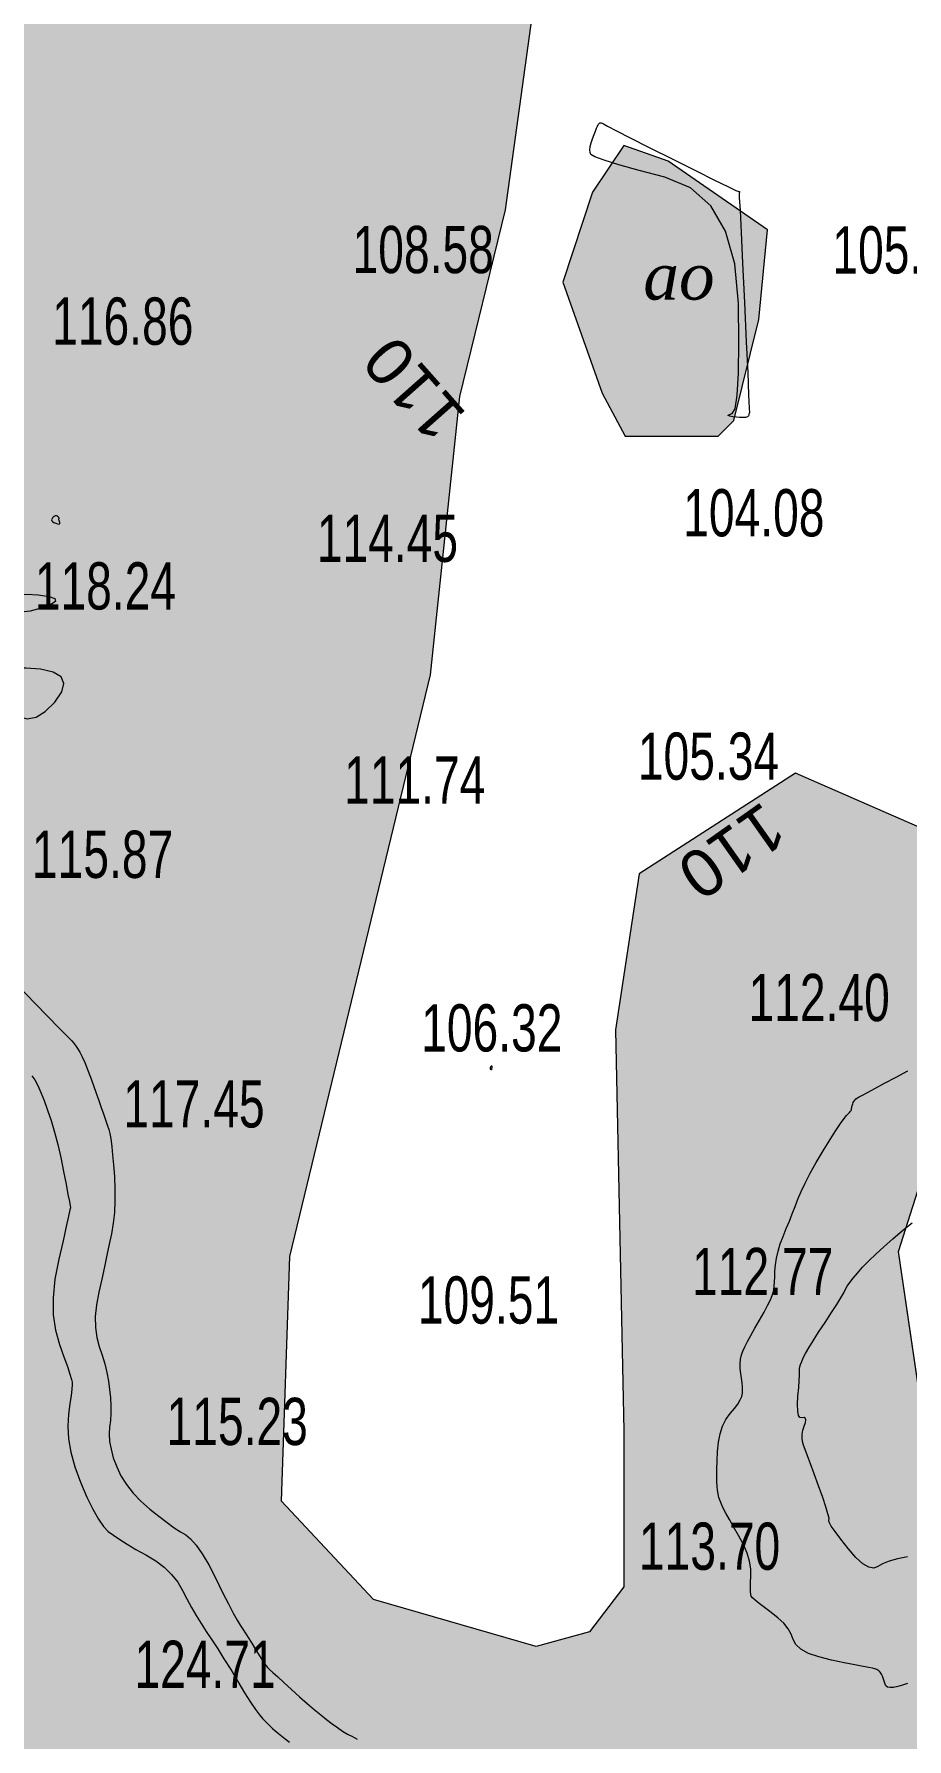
# Model space of a CAD drawing. Header units: metres. Extents: x 431006 to 434411, y 2469261 to 2473208.
# Drawn here: x 432841.1 to 432915, y 2470996.2 to 2471140.5 of the extents above; entities that cross this region are included whole.
import ezdxf
from ezdxf.enums import TextEntityAlignment as Align

# ---------------------------------------------------------------- set-up
doc = ezdxf.new("R2010")
doc.units = ezdxf.units.M
doc.header["$MEASUREMENT"] = 0
doc.linetypes.add('ACAD_ISO02W100', pattern=[15, 12, -3])
for name, color, linetype, lineweight in [('CAO DO', 8, 'Continuous', 18), ('ghi chu-ks', 8, 'Continuous', 18), ('mat nuoc-ks', 8, 'DUONG_MEP_NUOC', 18), ('MH_DongMuc', 8, 'Continuous', 18), ('MH_DongMuc_Con', 8, 'Continuous', 18), ('ranh gioi thuc vat-ks', 8, 'RAO_T_VAT', 18), ('thuc vat-ks', 8, 'Continuous', 18)]:
    doc.layers.add(name, color=color, linetype=linetype, lineweight=lineweight)
doc.styles.add('AO', font='')
doc.styles.get("Standard").update_dxf_attribs({"font": 'arial.ttf'})
doc.styles.get('AO').set_extended_font_data('.VnTime', italic=True)
doc.linetypes.add('DUONG_MEP_NUOC', pattern='A,0.2,[130,ltypeshp.shx,S=0.15,R=0,X=0,Y=0.15],0.05,[130,ltypeshp.shx,S=0.15,R=0,X=0,Y=0.15],1', length=1.25)
doc.linetypes.add('RAO_T_VAT', pattern='A,0,[133,ltypeshp.shx,S=0.34,R=0,X=-0.17,Y=0],-2,[133,ltypeshp.shx,S=0.08,R=0,X=0,Y=0],-1.5,[133,ltypeshp.shx,S=0.08,R=0,X=0,Y=0],-1.5,[133,ltypeshp.shx,S=0.08,R=0,X=0,Y=0],-2', length=7)
pattern_1 = [(0, (14.8, 7.6), (0, 20), [0, -20]), (0, (14.76, 7.848), (0, 20), [0, -20]), (0, (14.648, 8.07), (0, 20), [0, -20]), (0, (14.47, 8.248), (0, 20), [0, -20]), (0, (14.248, 8.36), (0, 20), [0, -20]), (0, (14, 8.4), (0, 20), [0, -20]), (0, (13.752, 8.36), (0, 20), [0, -20]), (0, (13.53, 8.248), (0, 20), [0, -20]), (0, (13.352, 8.07), (0, 20), [0, -20]), (0, (13.24, 7.848), (0, 20), [0, -20]), (0, (13.2, 7.6), (0, 20), [0, -20]), (0, (13.24, 7.352), (0, 20), [0, -20]), (0, (13.352, 7.13), (0, 20), [0, -20]), (0, (13.53, 6.952), (0, 20), [0, -20]), (0, (13.752, 6.84), (0, 20), [0, -20]), (0, (14, 6.8), (0, 20), [0, -20]), (0, (14.248, 6.84), (0, 20), [0, -20]), (0, (14.47, 6.952), (0, 20), [0, -20]), (0, (14.648, 7.13), (0, 20), [0, -20]), (0, (14.76, 7.352), (0, 20), [0, -20]), (0, (6.76, 15.352), (0, 20), [0, -20]), (0, (6.648, 15.13), (0, 20), [0, -20]), (0, (6.47, 14.952), (0, 20), [0, -20]), (0, (6.248, 14.84), (0, 20), [0, -20]), (0, (6, 14.8), (0, 20), [0, -20]), (0, (5.752, 14.84), (0, 20), [0, -20]), (0, (5.53, 14.952), (0, 20), [0, -20]), (0, (5.352, 15.13), (0, 20), [0, -20]), (0, (5.24, 15.352), (0, 20), [0, -20]), (0, (5.2, 15.6), (0, 20), [0, -20]), (0, (5.24, 15.848), (0, 20), [0, -20]), (0, (5.352, 16.07), (0, 20), [0, -20]), (0, (5.53, 16.248), (0, 20), [0, -20]), (0, (5.752, 16.36), (0, 20), [0, -20]), (0, (6, 16.4), (0, 20), [0, -20]), (0, (6.248, 16.36), (0, 20), [0, -20]), (0, (6.47, 16.248), (0, 20), [0, -20]), (0, (6.648, 16.07), (0, 20), [0, -20]), (0, (6.76, 15.848), (0, 20), [0, -20]), (0, (6.8, 15.6), (0, 20), [0, -20]), (0, (14, 4), (0, 20), [1.086, -18.914]), (0, (6, 12), (0, 20), [1.086, -18.914]), (90, (14, 4), (-20, 1e-15), [2.8, -17.2]), (90, (6, 12), (-20, 1e-15), [2.8, -17.2])]

msp = doc.modelspace()

# ---------------------------------------------------------------- hatches: boundary and pattern name
at = {"layer": 'mat nuoc-ks', "linetype": 'ACAD_ISO02W100'}
h = msp.add_hatch(dxfattribs=at)
h.set_pattern_fill('MUDST', color=9, scale=10, style=0)
h.paths.add_polyline_path([(432802.78, 2471268.08), (432783.07, 2471274.59), (432776.21, 2471260.79), (432777.78, 2471256.36), (432790.89, 2471250.63), (432798.44, 2471256.8)])
h.paths.add_polyline_path([(432946.64, 2471356.41), (432940.38, 2471363.87), (432935.67, 2471363.87), (432921.18, 2471353.67), (432902.31, 2471340.51), (432899.35, 2471335.36), (432899.35, 2471333.5), (432905.6, 2471333.5), (432918.88, 2471334.92), (432927.81, 2471338.21), (432931.94, 2471340.18), (432937.53, 2471347.33), (432944, 2471353.12)])
h.paths.add_polyline_path([(432956.11, 2471569.37), (432954.09, 2471581.13), (432954.09, 2471582.3), (432947.39, 2471582.3), (432936.94, 2471581.29), (432930.09, 2471580.43), (432928.61, 2471578.25), (432934.06, 2471568.67), (432942.01, 2471559.25), (432951.44, 2471565.4)])
h.paths.add_polyline_path([(432903.17, 2471123.9), (432894.76, 2471129.71), (432891.01, 2471131.03), (432888.36, 2471127.07), (432885.83, 2471119.46), (432889.16, 2471110.06), (432891.11, 2471106.41), (432898.99, 2471106.41), (432900.31, 2471107.74), (432902.43, 2471116.29)])
h.paths.add_polyline_path([(432675.42, 2471478.51), (432664.46, 2471491.77), (432651.76, 2471505.33), (432634.88, 2471514.12), (432623.34, 2471506.34), (432623.34, 2471502.44), (432632.86, 2471487.59), (432649.02, 2471474.62), (432658.25, 2471468.7), (432669.36, 2471468.7)])
h.paths.add_polyline_path([(432752.81, 2471431.1), (432752.81, 2471434.58), (432748.3, 2471437.03), (432727.29, 2471438.57), (432720.84, 2471442.46), (432701.58, 2471462.12), (432695.12, 2471467.34), (432692.15, 2471467.34), (432686.92, 2471467.34), (432683.64, 2471458.54), (432684.87, 2471451.06), (432690.92, 2471439.59), (432699.94, 2471423.31), (432713.56, 2471413.18), (432727.5, 2471407.85), (432737.44, 2471407.85), (432741.33, 2471407.85), (432747.58, 2471420.65)])
h.paths.add_polyline_path([(432928.68, 2471421.92), (432946.12, 2471431.16), (432946.12, 2471438.55), (432943.08, 2471444.49), (432917.05, 2471472.62), (432908.86, 2471467.07), (432897.37, 2471463.11), (432881.51, 2471465.36), (432872, 2471467.47), (432866.98, 2471456.77), (432888.78, 2471435.25), (432898.16, 2471428.39), (432906.07, 2471431.99), (432914.05, 2471434.26)])
h.paths.add_polyline_path([(433027.64, 2471331.56), (433034.39, 2471331.56), (433040.57, 2471336.75), (433050.82, 2471337.78), (433065.85, 2471337.78), (433069.98, 2471339.55), (433072.27, 2471345.74), (433069.32, 2471352.25), (433041.39, 2471364.62), (433028.41, 2471362.63), (433016.17, 2471358.58), (433014.63, 2471355.86), (433021.41, 2471340.31)])
h.paths.add_polyline_path([(432885.71, 2471212.69), (432897.01, 2471218.23), (432907.45, 2471225.26), (432903.61, 2471242.61), (432900.84, 2471242.61), (432887.74, 2471234.1), (432876.76, 2471224.19), (432876.76, 2471221.21)])
h.paths.add_polyline_path([(432880.16, 2471177.31), (432894.76, 2471191.15), (432883.15, 2471207.23), (432869.83, 2471222.88), (432866.31, 2471222.88), (432861.41, 2471215.21), (432859.39, 2471207.55), (432862.05, 2471196.79), (432870.25, 2471184.76)])
h.paths.add_polyline_path([(432782.92, 2471171.86), (432781.56, 2471187.58), (432777.09, 2471213.87), (432770.04, 2471218.75), (432763.66, 2471222.81), (432758.24, 2471213.46), (432758.24, 2471203.03), (432766.65, 2471169.01), (432774.65, 2471169.01)])
h.paths.add_polyline_path([(432785.26, 2471259.7), (432793.22, 2471259.7), (432793.22, 2471268.54), (432785.26, 2471268.54)], flags=24)
h.paths.add_polyline_path([(432941.8, 2471566.88), (432949.76, 2471566.88), (432949.76, 2471575.72), (432941.8, 2471575.72)], flags=24)
h.paths.add_polyline_path([(432891.56, 2471115.48), (432899.52, 2471115.48), (432899.52, 2471124.32), (432891.56, 2471124.32)], flags=24)
h.paths.add_polyline_path([(432888.2, 2471221.78), (432896.15, 2471221.78), (432896.15, 2471230.61), (432888.2, 2471230.61)], flags=24)
h.paths.add_polyline_path([(432873.49, 2471193.21), (432881.44, 2471193.21), (432881.44, 2471202.04), (432873.49, 2471202.04)], flags=24)
h.paths.add_polyline_path([(432764.94, 2471185.99), (432772.89, 2471185.99), (432772.89, 2471194.83), (432764.94, 2471194.83)], flags=24)
h.paths.add_polyline_path([(432643.96, 2471489.06), (432651.91, 2471489.06), (432651.91, 2471497.9), (432643.96, 2471497.9)], flags=24)
h.paths.add_polyline_path([(432707.1, 2471426.25), (432715.05, 2471426.25), (432715.05, 2471435.08), (432707.1, 2471435.08)], flags=24)
h.paths.add_polyline_path([(433036.3, 2471344.28), (433044.25, 2471344.28), (433044.25, 2471353.12), (433036.3, 2471353.12)], flags=24)
h.paths.add_polyline_path([(432920.31, 2471342.33), (432928.26, 2471342.33), (432928.26, 2471351.16), (432920.31, 2471351.16)], flags=24)
h.paths.add_polyline_path([(432905.29, 2471445.31), (432913.24, 2471445.31), (432913.24, 2471454.14), (432905.29, 2471454.14)], flags=24)
h = msp.add_hatch(dxfattribs=at)
h.set_pattern_fill('MUDST', color=8, scale=10, style=0)
h.paths.add_polyline_path([(432903.17, 2471123.9), (432894.76, 2471129.71), (432891.01, 2471131.03), (432888.36, 2471127.07), (432885.83, 2471119.46), (432889.16, 2471110.06), (432891.11, 2471106.41), (432898.99, 2471106.41), (432900.31, 2471107.74), (432902.43, 2471116.29)])
h.paths.add_polyline_path([(433027.64, 2471331.56), (433034.39, 2471331.56), (433040.57, 2471336.75), (433050.82, 2471337.78), (433065.85, 2471337.78), (433069.98, 2471339.55), (433072.27, 2471345.74), (433069.32, 2471352.25), (433041.39, 2471364.62), (433028.41, 2471362.63), (433016.17, 2471358.58), (433014.63, 2471355.86), (433021.41, 2471340.31)])
h.paths.add_polyline_path([(432885.71, 2471212.69), (432897.01, 2471218.23), (432907.45, 2471225.26), (432903.61, 2471242.61), (432900.84, 2471242.61), (432887.74, 2471234.1), (432876.76, 2471224.19), (432876.76, 2471221.21)])
h.paths.add_polyline_path([(432785.26, 2471259.7), (432793.21, 2471259.7), (432793.21, 2471268.54), (432785.26, 2471268.54)], flags=24)
h.paths.add_polyline_path([(432941.8, 2471566.88), (432949.75, 2471566.88), (432949.75, 2471575.72), (432941.8, 2471575.72)], flags=24)
h.paths.add_polyline_path([(432891.56, 2471115.48), (432899.51, 2471115.48), (432899.51, 2471124.32), (432891.56, 2471124.32)], flags=24)
h.paths.add_polyline_path([(432888.2, 2471221.78), (432896.15, 2471221.78), (432896.15, 2471230.61), (432888.2, 2471230.61)], flags=24)
h.paths.add_polyline_path([(432873.48, 2471193.21), (432881.44, 2471193.21), (432881.44, 2471202.04), (432873.48, 2471202.04)], flags=24)
h.paths.add_polyline_path([(432764.94, 2471185.99), (432772.89, 2471185.99), (432772.89, 2471194.83), (432764.94, 2471194.83)], flags=24)
h.paths.add_polyline_path([(432643.95, 2471489.06), (432651.91, 2471489.06), (432651.91, 2471497.9), (432643.95, 2471497.9)], flags=24)
h.paths.add_polyline_path([(432707.1, 2471426.25), (432715.05, 2471426.25), (432715.05, 2471435.08), (432707.1, 2471435.08)], flags=9)
h.paths.add_polyline_path([(433036.29, 2471344.28), (433044.25, 2471344.28), (433044.25, 2471353.12), (433036.29, 2471353.12)], flags=24)
h.paths.add_polyline_path([(432920.3, 2471342.33), (432928.26, 2471342.33), (432928.26, 2471351.16), (432920.3, 2471351.16)], flags=24)
h.paths.add_polyline_path([(432905.28, 2471445.31), (432913.24, 2471445.31), (432913.24, 2471454.14), (432905.28, 2471454.14)], flags=9)
h.paths.add_polyline_path([(432883.15, 2471207.23), (432875.63, 2471216.06), (432861.54, 2471198.85), (432862.05, 2471196.79), (432870.25, 2471184.76), (432880.16, 2471177.31), (432894.76, 2471191.15)])
at = {"layer": 'thuc vat-ks'}
h = msp.add_hatch(dxfattribs=at)
h.set_pattern_fill('217B', color=9, scale=20, style=0, pattern_type=2)
h.set_pattern_definition(pattern_1)
h.paths.add_polyline_path([(432818.91, 2470904), (432917.28, 2471016.88), (432914.25, 2471037.42), (432919.3, 2471053.28), (432920.02, 2471063.41), (432916.76, 2471073), (432905.53, 2471077.89), (432892.3, 2471069.38), (432890.31, 2471056.18), (432891, 2471022.24), (432891, 2471009.03), (432888.1, 2471005.23), (432883.57, 2471003.97), (432869.81, 2471007.95), (432862.02, 2471016.27), (432862.72, 2471037), (432874.64, 2471086.23), (432877.11, 2471109.77), (432880.98, 2471125.58), (432884.33, 2471149.91), (432875.35, 2471169.01), (432859.74, 2471184.21), (432850.76, 2471197.46), (432852.07, 2471212.72), (432857.48, 2471229.56), (432878.23, 2471242.08), (432887.74, 2471250.5), (432887.96, 2471262.37), (432874.12, 2471272.95), (432852.5, 2471276.41), (432821.16, 2471267.34), (432809.06, 2471253.74), (432806.46, 2471241.22), (432810.57, 2471229.34), (432821.16, 2471217.9), (432824.4, 2471210.13), (432825.91, 2471194.02), (432815.96, 2471179.34), (432807.96, 2471171.35), (432803.86, 2471153.43), (432800.6, 2471117.91), (432790.2, 2471085.57), (432777.09, 2471080.48), (432738.72, 2471074.9), (432722.21, 2471072.23), (432713.71, 2471073.69), (432713.47, 2471083.63), (432719.78, 2471098.23), (432732.89, 2471106.72), (432744.31, 2471112.54), (432750.86, 2471120.79), (432755.96, 2471129.28), (432756.92, 2471142.94), (432747.08, 2471162.33), (432746.26, 2471181.4), (432745.23, 2471205.15), (432750.83, 2471228.79), (432753.08, 2471239.3), (432761.54, 2471259.12), (432759.57, 2471268.78), (432751.87, 2471272.25), (432728.3, 2471274.36), (432713.19, 2471264.71), (432697.85, 2471251.1), (432684.95, 2471234.99), (432684.61, 2471225.33), (432703.64, 2471187.99), (432716.4, 2471165.15), (432718.03, 2471155.93), (432715.86, 2471149.69), (432709.89, 2471146.71), (432695.5, 2471146.71), (432666.72, 2471157.56), (432652.6, 2471162.17), (432629.25, 2471161.08), (432583.8, 2471148.61), (432546.34, 2471135.32), (432527.23, 2471119.18), (432507.78, 2471113.66), (432500.59, 2471116.7), (432499.09, 2471127.39), (432505.09, 2471132.1), (432523.51, 2471150.49), (432544.75, 2471168.11), (432568.3, 2471175.6), (432583.08, 2471180.09), (432600.86, 2471196.56), (432618.04, 2471215.29), (432622.32, 2471227.06), (432631.31, 2471251.28), (432635.38, 2471250.64), (432640.95, 2471252.57), (432645.66, 2471257.06), (432646.3, 2471265.62), (432641.38, 2471276.74), (432635.61, 2471292.22), (432637.11, 2471302.28), (432650.17, 2471312.33), (432655.96, 2471317.04), (432658.74, 2471321.74), (432657.03, 2471326.02), (432647.18, 2471327.95), (432605.2, 2471327.52), (432586.57, 2471325.59), (432575.64, 2471321.32), (432559.75, 2471301.59), (432544.12, 2471298.81), (432532.34, 2471295.6), (432522.27, 2471291.11), (432519.7, 2471282.77), (432516.28, 2471272.07), (432521.85, 2471249.61), (432528.47, 2471221.48), (432526.76, 2471213.35), (432517.98, 2471209.07), (432510.06, 2471209.07), (432503.2, 2471215.71), (432498.7, 2471234.32), (432491.77, 2471258.72), (432486.2, 2471271.2), (432478.77, 2471273.74), (432448.81, 2471276.1), (432424.65, 2471269.19), (432402.19, 2471257.21), (432401.17, 2471249.11), (432407.42, 2471241.18), (432444.08, 2471222.71), (432456.92, 2471211.74), (432461.14, 2471200.65), (432461.81, 2471192.53), (432455.95, 2471184.28), (432452.75, 2471180.29), (432458.72, 2471162.98), (432456.59, 2471144.88), (432451.47, 2471131.47), (432449.98, 2471122.74), (432464.47, 2471102.43), (432486.64, 2471083.91), (432530.54, 2471047.44), (432573.56, 2471012.59), (432601.19, 2470998.97), (432636.77, 2470983.07), (432649.37, 2470964.02), (432658.94, 2470930.35), (432677.74, 2470882.5), (432685.86, 2470865.14), (432690.96, 2470855.52), (432694.74, 2470851.18), (432703.43, 2470851.93), (432722.69, 2470868.91), (432743.28, 2470881.74), (432764.13, 2470923.4), (432792.49, 2470940.54), (432813.25, 2470943.45), (432820.88, 2470938.36), (432818.59, 2470905.23)])
h = msp.add_hatch(dxfattribs=at)
h.set_pattern_fill('217B', color=8, scale=20, style=0, pattern_type=2)
h.set_pattern_definition(pattern_1)
h.paths.add_polyline_path([(433010.58, 2470968.47), (432999.97, 2470981.61), (432999.97, 2470988.06), (433010.58, 2470989.21), (433027.19, 2470985.76), (433039.42, 2470980.23), (433052.98, 2470975.42), (433065.61, 2470974.96), (433075.26, 2470980.01), (433085.13, 2470987.35), (433086.51, 2470997.44), (433073.65, 2471008.22), (433050.92, 2471020.15), (433028.18, 2471018.78), (433000.85, 2471014.42), (432985, 2471004.1), (432976.51, 2470990.1), (432972.14, 2470987.12), (432956.53, 2470986.2), (432936.09, 2470994.23), (432918.38, 2471009.44), (432914.25, 2471037.42), (432919.3, 2471053.28), (432920.02, 2471063.41), (432916.76, 2471073), (432905.53, 2471077.89), (432892.3, 2471069.38), (432890.31, 2471056.18), (432891, 2471022.24), (432891, 2471009.03), (432888.1, 2471005.23), (432883.57, 2471003.97), (432869.81, 2471007.95), (432862.02, 2471016.27), (432862.72, 2471037), (432874.64, 2471086.23), (432877.11, 2471109.77), (432880.98, 2471125.58), (432884.33, 2471149.91), (432875.35, 2471169.01), (432859.74, 2471184.21), (432855.13, 2471191.02), (432828.74, 2471158.78), (432752.36, 2471057.55), (432656.19, 2470940.03), (432658.94, 2470930.35), (432677.74, 2470882.5), (432685.86, 2470865.14), (432690.96, 2470855.52), (432694.74, 2470851.18), (432703.43, 2470851.93), (432722.69, 2470868.91), (432743.28, 2470881.74), (432764.13, 2470923.4), (432792.49, 2470940.54), (432813.25, 2470943.45), (432820.88, 2470938.36), (432818.59, 2470905.23), (432825.46, 2470878.49), (432832.33, 2470845.32), (432826.99, 2470819.42), (432824.64, 2470806.48), (432827.83, 2470799.34), (432835.16, 2470794.65), (432838.36, 2470788.83), (432840.71, 2470777.19), (432838.29, 2470754.71), (432839.18, 2470743.01), (432860.39, 2470732.93), (432892.77, 2470720.86), (432905.4, 2470703.6), (432918.69, 2470693.41), (432934.82, 2470688.44), (432952.14, 2470691.75), (432974.44, 2470697.44), (432981.56, 2470705.26), (432991.32, 2470730.73), (432991.56, 2470746.13), (432984.21, 2470760.35), (432970.45, 2470774.57), (432960, 2470792.97), (432946.7, 2470817.54), (432936.04, 2470830.62), (432914.66, 2470842.42), (432908.37, 2470849.3), (432903.28, 2470866.64), (432907.17, 2470886.08), (432917.65, 2470895.65), (432931.72, 2470901.03), (432946.69, 2470903.72), (432959.86, 2470898.04), (432971.24, 2470889.97), (433002.13, 2470849.46), (433026.92, 2470834.13), (433046.29, 2470819.74), (433061.46, 2470821.85), (433093.89, 2470831.24), (433112.1, 2470834.37), (433135.32, 2470811.86), (433163.92, 2470789.08), (433184.54, 2470771.4), (433205.78, 2470756.22), (433213.49, 2470753.51), (433220.99, 2470753.93), (433225.36, 2470760.58), (433224.11, 2470769.32), (433212.03, 2470786.8), (433198.91, 2470811.01), (433201.2, 2470822.66), (433209.32, 2470846.79), (433217.29, 2470855.42), (433236.25, 2470857.3), (433250.83, 2470860.21), (433265.61, 2470868.53), (433278.11, 2470889.12), (433281.27, 2470898.81), (433287.31, 2470909.63), (433298.14, 2470918.37), (433302.52, 2470926.48), (433302.52, 2470935.01), (433296.89, 2470944.58), (433289.81, 2470953.52), (433289.33, 2470960.87), (433295.57, 2470969.41), (433302.96, 2470977.78), (433303.95, 2470985.65), (433293.76, 2470986.14), (433267, 2470976.98), (433241.9, 2470976.98), (433213.56, 2470973.74), (433196.14, 2470971.67), (433177.54, 2470963.71), (433158.06, 2470948.38), (433146.84, 2470937.17), (433131.78, 2470928.03), (433117.9, 2470924.49), (433121.59, 2470926.22), (433119.27, 2470933.18), (433122.5, 2470938.85), (433134.36, 2470951.73), (433154.76, 2470965.86), (433178.08, 2470981.32), (433203.26, 2470985.53), (433255.29, 2470986.89), (433270.59, 2470989.67), (433294.47, 2470996.15), (433309.3, 2470999.62), (433320.89, 2470998), (433371.16, 2470972.91), (433406.11, 2470956.45), (433423.16, 2470948.24), (433434.66, 2470946.4), (433445.55, 2470944.96), (433457.66, 2470946.81), (433463.01, 2470950.91), (433467.73, 2470959.73), (433468.14, 2470975.53), (433459.51, 2470984.76), (433444.52, 2470986.61), (433437.33, 2470989.48), (433429.53, 2470996.04), (433426.82, 2471008.18), (433430.05, 2471018.78), (433430.52, 2471031), (433424.52, 2471042.75), (433406.75, 2471052.43), (433387.11, 2471065.43), (433374.65, 2471064.05), (433358.5, 2471065.66), (433350.2, 2471073.73), (433338.43, 2471075.11), (433322.97, 2471067.5), (433313.74, 2471057.36), (433305.66, 2471043.08), (433298.47, 2471022.26), (433289.24, 2471013.04), (433285.08, 2471011.43), (433274.47, 2471012.58), (433269.39, 2471019.49), (433264.09, 2471028.94), (433259.46, 2471055.49), (433255.31, 2471073.7), (433245.38, 2471076.92), (433224.62, 2471072.32), (433193.85, 2471059.37), (433177.24, 2471045.32), (433152.74, 2471013.23), (433125.75, 2470985.8), (433113.71, 2470971.01), (433090.64, 2470961.79), (433059.95, 2470952.57), (433041.27, 2470951.42), (433023.5, 2470955.11)])

# ---------------------------------------------------------------- linework, layer by layer
at = {"layer": 'mat nuoc-ks', "color": 8, "linetype": 'Continuous', "lineweight": 0}
msp.add_lwpolyline([(432903.17, 2471123.9), (432894.76, 2471129.71), (432891.01, 2471131.03), (432888.36, 2471127.07), (432885.83, 2471119.46), (432889.16, 2471110.06), (432891.11, 2471106.41), (432898.99, 2471106.41), (432900.31, 2471107.74), (432902.43, 2471116.29)], close=True, dxfattribs=at)
at = {"layer": 'mat nuoc-ks', "color": 9, "linetype": 'Continuous', "lineweight": 0}
msp.add_lwpolyline([(432903.17, 2471123.9), (432894.76, 2471129.71), (432891.01, 2471131.03), (432888.36, 2471127.07), (432885.83, 2471119.46), (432889.16, 2471110.06), (432891.11, 2471106.41), (432898.99, 2471106.41), (432900.31, 2471107.74), (432902.43, 2471116.29)], close=True, dxfattribs=at)
at = {"layer": 'MH_DongMuc', "color": 8, "lineweight": 0, "elevation": 120}
msp.add_lwpolyline([(432840.88, 2471052.28), (432841.12, 2471051.93), (432841.37, 2471051.46), (432841.63, 2471050.88), (432841.91, 2471050.19), (432842.21, 2471049.38), (432842.51, 2471048.49), (432842.8, 2471047.52), (432843.07, 2471046.48), (432843.32, 2471045.37), (432843.56, 2471044.19), (432843.77, 2471043.1), (432843.93, 2471042.25), (432844.05, 2471041.64), (432844.12, 2471041.27), (432844.15, 2471041.14), (432844.15, 2471041.13), (432844.15, 2471041.13), (432844.15, 2471041.12), (432844.14, 2471041.12), (432844.14, 2471041.11), (432844.1, 2471040.93), (432843.98, 2471040.41), (432843.79, 2471039.54), (432843.51, 2471038.31), (432843.15, 2471036.75), (432842.83, 2471035.07), (432842.68, 2471033.5), (432842.69, 2471032.06), (432842.87, 2471030.74), (432843.21, 2471029.54), (432843.58, 2471028.5), (432843.88, 2471027.67), (432844.1, 2471027.03), (432844.24, 2471026.59), (432844.29, 2471026.36), (432844.29, 2471026.14), (432844.26, 2471025.76), (432844.2, 2471025.21), (432844.1, 2471024.51), (432843.98, 2471023.64), (432843.91, 2471022.64), (432843.97, 2471021.57), (432844.18, 2471020.42), (432844.52, 2471019.19), (432845, 2471017.88), (432845.54, 2471016.63), (432846.04, 2471015.59), (432846.51, 2471014.76), (432846.94, 2471014.14), (432847.34, 2471013.72), (432847.78, 2471013.39), (432848.31, 2471013.03), (432848.95, 2471012.63), (432849.69, 2471012.2), (432850.53, 2471011.74), (432851.36, 2471011.23), (432852.09, 2471010.68), (432852.71, 2471010.08), (432853.23, 2471009.42), (432853.63, 2471008.72), (432854, 2471008), (432854.38, 2471007.29), (432854.78, 2471006.6), (432855.2, 2471005.92), (432855.64, 2471005.25), (432856.11, 2471004.55), (432856.61, 2471003.78), (432857.14, 2471002.94), (432857.71, 2471002.02), (432858.31, 2471001.02), (432858.89, 2471000.07), (432859.39, 2470999.28), (432859.8, 2470998.66), (432860.14, 2470998.2), (432860.39, 2470997.89), (432860.6, 2470997.68), (432860.79, 2470997.49), (432860.96, 2470997.32), (432861.12, 2470997.17), (432861.26, 2470997.04), (432861.46, 2470996.87), (432861.76, 2470996.62), (432862.17, 2470996.29), (432862.7, 2470995.87)], dxfattribs=at)
at = {"layer": 'MH_DongMuc_Con', "color": 8, "lineweight": 0}
for points, elevation in [([(432888.9, 2471132.9), (432888.98, 2471132.95), (432889.07, 2471132.95), (432889.17, 2471132.92), (432889.29, 2471132.85), (432889.63, 2471132.65), (432890.38, 2471132.26), (432891.55, 2471131.66), (432893.14, 2471130.86), (432895.14, 2471129.86), (432897.13, 2471128.87), (432898.69, 2471128.1), (432899.81, 2471127.55), (432900.5, 2471127.23), (432900.75, 2471127.12), (432900.78, 2471127.13), (432900.8, 2471127.13), (432900.81, 2471127.12), (432900.81, 2471127.11), (432900.8, 2471127.09), (432900.79, 2471127.06), (432900.78, 2471127.05), (432900.77, 2471127.03), (432900.77, 2471127.02), (432900.77, 2471127.01), (432900.78, 2471126.63), (432900.84, 2471125.52), (432900.93, 2471123.66), (432901.05, 2471121.07), (432901.21, 2471117.74), (432901.37, 2471114.4), (432901.49, 2471111.8), (432901.57, 2471109.93), (432901.62, 2471108.8), (432901.63, 2471108.4), (432901.62, 2471108.37), (432901.61, 2471108.33), (432901.6, 2471108.29), (432901.6, 2471108.24), (432901.59, 2471108.2), (432901.57, 2471108.15), (432901.54, 2471108.11), (432901.48, 2471108.07), (432901.4, 2471108.04), (432901.31, 2471108.01), (432901.18, 2471107.99), (432901.01, 2471107.99), (432900.79, 2471108), (432900.54, 2471108.02), (432900.24, 2471108.06), (432899.98, 2471108.11), (432899.84, 2471108.16), (432899.83, 2471108.21), (432899.94, 2471108.27), (432900.17, 2471108.33), (432900.43, 2471108.75), (432900.61, 2471109.89), (432900.71, 2471111.75), (432900.75, 2471114.34), (432900.7, 2471117.65), (432900.39, 2471121.02), (432899.61, 2471123.77), (432898.37, 2471125.91), (432896.66, 2471127.44), (432894.48, 2471128.35), (432892.3, 2471128.91), (432890.59, 2471129.38), (432889.34, 2471129.77), (432888.55, 2471130.06), (432888.22, 2471130.26), (432888.15, 2471130.44), (432888.13, 2471130.66), (432888.16, 2471130.93), (432888.23, 2471131.24), (432888.35, 2471131.6), (432888.49, 2471131.95), (432888.6, 2471132.24), (432888.7, 2471132.48), (432888.78, 2471132.67), (432888.84, 2471132.81), (432888.9, 2471132.9)], 104), ([(432842.53, 2471099.33), (432842.55, 2471099.26), (432842.62, 2471099.19), (432842.73, 2471099.12), (432842.89, 2471099.05), (432843.04, 2471099), (432843.15, 2471098.98), (432843.22, 2471099), (432843.25, 2471099.04), (432843.24, 2471099.12), (432843.21, 2471099.21), (432843.18, 2471099.28), (432843.17, 2471099.34), (432843.17, 2471099.39), (432843.17, 2471099.42), (432843.18, 2471099.44), (432843.18, 2471099.47), (432843.18, 2471099.49), (432843.16, 2471099.52), (432843.15, 2471099.54), (432843.12, 2471099.57), (432843.1, 2471099.59), (432843.07, 2471099.62), (432843.04, 2471099.64), (432843.01, 2471099.67), (432842.97, 2471099.69), (432842.93, 2471099.7), (432842.89, 2471099.69), (432842.84, 2471099.68), (432842.79, 2471099.65), (432842.73, 2471099.62), (432842.68, 2471099.57), (432842.63, 2471099.52), (432842.59, 2471099.46), (432842.55, 2471099.4), (432842.53, 2471099.33)], 118), ([(432840.73, 2471091.62), (432839.98, 2471091.53), (432839.42, 2471091.59), (432839.04, 2471091.81), (432838.85, 2471092.18), (432838.88, 2471092.57), (432839.14, 2471092.85), (432839.66, 2471093.01), (432840.42, 2471093.06), (432841.42, 2471093), (432842.33, 2471092.85), (432842.81, 2471092.67), (432842.86, 2471092.44), (432842.48, 2471092.18), (432841.67, 2471091.87), (432840.73, 2471091.62)], 118), ([(432840.4, 2471086.8), (432839.43, 2471086.79), (432838.67, 2471086.65), (432838.12, 2471086.39), (432837.79, 2471086), (432837.66, 2471085.53), (432837.71, 2471085.02), (432837.96, 2471084.46), (432838.39, 2471083.85), (432839, 2471083.2), (432839.73, 2471082.69), (432840.47, 2471082.51), (432841.23, 2471082.65), (432842.01, 2471083.11), (432842.81, 2471083.9), (432843.41, 2471084.77), (432843.58, 2471085.48), (432843.34, 2471086.04), (432842.68, 2471086.45), (432841.59, 2471086.7), (432840.4, 2471086.8)], 118), ([(432839.75, 2471059.88), (432841.13, 2471058.43), (432842.25, 2471057.27), (432843.09, 2471056.4), (432843.65, 2471055.83), (432843.94, 2471055.56), (432844.09, 2471055.42), (432844.25, 2471055.25), (432844.41, 2471055.06), (432844.58, 2471054.84), (432844.75, 2471054.59), (432844.93, 2471054.28), (432845.13, 2471053.88), (432845.35, 2471053.4), (432845.58, 2471052.82), (432845.83, 2471052.16), (432846.08, 2471051.46), (432846.32, 2471050.81), (432846.54, 2471050.19), (432846.75, 2471049.61), (432846.94, 2471049.07), (432847.12, 2471048.57), (432847.26, 2471048.13), (432847.38, 2471047.74), (432847.47, 2471047.4), (432847.54, 2471047.11), (432847.59, 2471046.76), (432847.65, 2471046.26), (432847.71, 2471045.59), (432847.78, 2471044.76), (432847.86, 2471043.76), (432847.91, 2471042.7), (432847.91, 2471041.69), (432847.87, 2471040.72), (432847.77, 2471039.8), (432847.62, 2471038.92), (432847.43, 2471038.03), (432847.23, 2471037.09), (432847.02, 2471036.11), (432846.79, 2471035.07), (432846.54, 2471033.98), (432846.34, 2471032.9), (432846.24, 2471031.9), (432846.25, 2471030.97), (432846.36, 2471030.13), (432846.58, 2471029.36), (432846.83, 2471028.63), (432847.04, 2471027.9), (432847.22, 2471027.18), (432847.36, 2471026.45), (432847.46, 2471025.73), (432847.52, 2471025.03), (432847.56, 2471024.35), (432847.56, 2471023.72), (432847.52, 2471023.11), (432847.46, 2471022.54), (432847.42, 2471021.97), (432847.46, 2471021.34), (432847.58, 2471020.68), (432847.77, 2471019.96), (432848.06, 2471019.2), (432848.42, 2471018.43), (432848.89, 2471017.68), (432849.45, 2471016.96), (432850.11, 2471016.27), (432850.87, 2471015.61), (432851.63, 2471015), (432852.32, 2471014.47), (432852.92, 2471014.03), (432853.45, 2471013.68), (432853.9, 2471013.42), (432854.32, 2471013.1), (432854.79, 2471012.56), (432855.3, 2471011.83), (432855.85, 2471010.88), (432856.44, 2471009.73), (432857.02, 2471008.56), (432857.51, 2471007.59), (432857.92, 2471006.8), (432858.26, 2471006.2), (432858.52, 2471005.78), (432858.75, 2471005.44), (432858.99, 2471005.06), (432859.25, 2471004.65), (432859.53, 2471004.2), (432859.82, 2471003.72), (432860.1, 2471003.26), (432860.34, 2471002.87), (432860.54, 2471002.57), (432860.71, 2471002.34), (432860.83, 2471002.2), (432861, 2471002.04), (432861.28, 2471001.77), (432861.69, 2471001.4), (432862.22, 2471000.92), (432862.87, 2471000.33), (432863.55, 2470999.72), (432864.19, 2470999.16), (432864.79, 2470998.65), (432865.33, 2470998.19), (432865.83, 2470997.79), (432866.3, 2470997.43), (432866.75, 2470997.11), (432867.19, 2470996.82), (432867.61, 2470996.57), (432868.02, 2470996.35), (432868.42, 2470996.13)], 118), ([(432879.77, 2471053.11), (432879.79, 2471053.14), (432879.81, 2471053.14), (432879.81, 2471053.11), (432879.81, 2471053.05), (432879.81, 2471052.98), (432879.81, 2471052.92), (432879.8, 2471052.88), (432879.8, 2471052.85), (432879.8, 2471052.84), (432879.8, 2471052.84), (432879.8, 2471052.83), (432879.8, 2471052.82), (432879.8, 2471052.81), (432879.8, 2471052.8), (432879.79, 2471052.79), (432879.78, 2471052.79), (432879.77, 2471052.79), (432879.75, 2471052.8), (432879.73, 2471052.82), (432879.71, 2471052.85), (432879.7, 2471052.88), (432879.71, 2471052.93), (432879.72, 2471052.99), (432879.75, 2471053.06), (432879.77, 2471053.11)], 106), ([(432915.02, 2471000.86), (432914.61, 2471000.7), (432914.21, 2471000.59), (432913.85, 2471000.52), (432913.56, 2471000.51), (432913.34, 2471000.55), (432913.19, 2471000.64), (432913.12, 2471000.79), (432913.08, 2471000.96), (432913.03, 2471001.13), (432912.97, 2471001.3), (432912.9, 2471001.47), (432912.81, 2471001.64), (432912.71, 2471001.8), (432912.59, 2471001.92), (432912.44, 2471002.02), (432912.27, 2471002.1), (432912.07, 2471002.14), (432911.76, 2471002.19), (432911.26, 2471002.28), (432910.56, 2471002.42), (432909.67, 2471002.6), (432908.59, 2471002.83), (432907.51, 2471003.1), (432906.65, 2471003.4), (432906, 2471003.75), (432905.57, 2471004.14), (432905.35, 2471004.58), (432905.18, 2471005.03), (432904.91, 2471005.48), (432904.54, 2471005.94), (432904.06, 2471006.39), (432903.48, 2471006.85), (432902.91, 2471007.27), (432902.45, 2471007.62), (432902.12, 2471007.89), (432901.89, 2471008.1), (432901.79, 2471008.24), (432901.75, 2471008.38), (432901.73, 2471008.63), (432901.73, 2471008.97), (432901.74, 2471009.41), (432901.77, 2471009.94), (432901.76, 2471010.55), (432901.65, 2471011.19), (432901.44, 2471011.88), (432901.13, 2471012.6), (432900.72, 2471013.37), (432900.3, 2471014.11), (432899.94, 2471014.74), (432899.65, 2471015.27), (432899.42, 2471015.7), (432899.26, 2471016.03), (432899.15, 2471016.31), (432899.05, 2471016.6), (432898.98, 2471016.91), (432898.93, 2471017.22), (432898.9, 2471017.55), (432898.89, 2471017.93), (432898.89, 2471018.42), (432898.89, 2471019), (432898.91, 2471019.69), (432898.94, 2471020.47), (432899.01, 2471021.27), (432899.15, 2471021.99), (432899.37, 2471022.63), (432899.65, 2471023.2), (432900.01, 2471023.69), (432900.37, 2471024.11), (432900.65, 2471024.5), (432900.86, 2471024.85), (432900.99, 2471025.15), (432901.05, 2471025.41), (432901.06, 2471025.67), (432901.05, 2471025.97), (432901.02, 2471026.31), (432900.97, 2471026.68), (432900.9, 2471027.1), (432900.85, 2471027.52), (432900.84, 2471027.93), (432900.88, 2471028.3), (432900.96, 2471028.66), (432901.08, 2471028.99), (432901.26, 2471029.35), (432901.48, 2471029.79), (432901.77, 2471030.31), (432902.1, 2471030.92), (432902.49, 2471031.6), (432902.88, 2471032.27), (432903.18, 2471032.84), (432903.41, 2471033.31), (432903.57, 2471033.68), (432903.65, 2471033.94), (432903.7, 2471034.18), (432903.73, 2471034.48), (432903.76, 2471034.84), (432903.78, 2471035.27), (432903.8, 2471035.76), (432903.84, 2471036.29), (432903.92, 2471036.85), (432904.06, 2471037.44), (432904.25, 2471038.05), (432904.5, 2471038.69), (432904.76, 2471039.35), (432905.02, 2471039.99), (432905.26, 2471040.61), (432905.51, 2471041.23), (432905.74, 2471041.84), (432906.01, 2471042.48), (432906.36, 2471043.21), (432906.79, 2471044.03), (432907.3, 2471044.94), (432907.89, 2471045.94), (432908.47, 2471046.89), (432908.95, 2471047.66), (432909.35, 2471048.26), (432909.65, 2471048.68), (432909.85, 2471048.93), (432910, 2471049.07), (432910.11, 2471049.19), (432910.2, 2471049.29), (432910.25, 2471049.35), (432910.28, 2471049.39), (432910.28, 2471049.42), (432910.29, 2471049.45), (432910.29, 2471049.47), (432910.29, 2471049.49), (432910.29, 2471049.5), (432910.29, 2471049.52), (432910.29, 2471049.54), (432910.3, 2471049.57), (432910.3, 2471049.6), (432910.31, 2471049.63), (432910.32, 2471049.68), (432910.34, 2471049.74), (432910.36, 2471049.82), (432910.39, 2471049.91), (432910.43, 2471050.01), (432910.48, 2471050.12), (432910.56, 2471050.22), (432910.66, 2471050.32), (432910.79, 2471050.42), (432910.94, 2471050.51), (432911.2, 2471050.64), (432911.64, 2471050.88), (432912.26, 2471051.22), (432913.07, 2471051.65), (432914.06, 2471052.18), (432915.06, 2471052.7)], 116), ([(432915.02, 2471011.58), (432914.17, 2471011.41), (432913.46, 2471011.21), (432912.92, 2471010.99), (432912.52, 2471010.74), (432912.17, 2471010.6), (432911.74, 2471010.68), (432911.23, 2471010.99), (432910.65, 2471011.52), (432909.99, 2471012.28), (432909.37, 2471013.07), (432908.89, 2471013.7), (432908.57, 2471014.17), (432908.4, 2471014.49), (432908.37, 2471014.65), (432908.38, 2471014.83), (432908.29, 2471015.22), (432908.12, 2471015.8), (432907.85, 2471016.59), (432907.5, 2471017.57), (432907.12, 2471018.58), (432906.81, 2471019.43), (432906.56, 2471020.12), (432906.36, 2471020.65), (432906.22, 2471021.03), (432906.14, 2471021.33), (432906.1, 2471021.64), (432906.11, 2471021.96), (432906.17, 2471022.29), (432906.28, 2471022.64), (432906.38, 2471022.95), (432906.41, 2471023.17), (432906.37, 2471023.31), (432906.27, 2471023.37), (432906.1, 2471023.34), (432905.92, 2471023.35), (432905.8, 2471023.54), (432905.73, 2471023.91), (432905.71, 2471024.45), (432905.75, 2471025.16), (432905.81, 2471025.89), (432905.85, 2471026.48), (432905.88, 2471026.93), (432905.89, 2471027.23), (432905.88, 2471027.39), (432905.88, 2471027.51), (432905.91, 2471027.66), (432905.97, 2471027.86), (432906.07, 2471028.11), (432906.2, 2471028.4), (432906.39, 2471028.77), (432906.67, 2471029.25), (432907.04, 2471029.86), (432907.5, 2471030.58), (432908.05, 2471031.41), (432908.6, 2471032.24), (432909.05, 2471032.94), (432909.39, 2471033.5), (432909.64, 2471033.92), (432909.78, 2471034.22), (432909.92, 2471034.47), (432910.13, 2471034.79), (432910.41, 2471035.16), (432910.78, 2471035.59), (432911.22, 2471036.08), (432911.74, 2471036.62), (432912.34, 2471037.2), (432913.02, 2471037.82), (432913.78, 2471038.49), (432914.61, 2471039.19), (432915.42, 2471039.85)], 118)]:
    msp.add_lwpolyline(points, dxfattribs=dict(at, elevation=elevation))
at = {"layer": 'MH_DongMuc_Con', "color": 9, "lineweight": 0, "elevation": 104}
msp.add_lwpolyline([(432888.9, 2471132.9), (432888.98, 2471132.95), (432889.07, 2471132.95), (432889.17, 2471132.92), (432889.29, 2471132.85), (432889.63, 2471132.65), (432890.38, 2471132.26), (432891.55, 2471131.66), (432893.14, 2471130.86), (432895.14, 2471129.86), (432897.13, 2471128.87), (432898.69, 2471128.1), (432899.81, 2471127.55), (432900.5, 2471127.23), (432900.75, 2471127.12), (432900.78, 2471127.13), (432900.8, 2471127.13), (432900.81, 2471127.12), (432900.81, 2471127.11), (432900.8, 2471127.09), (432900.79, 2471127.06), (432900.78, 2471127.05), (432900.77, 2471127.03), (432900.77, 2471127.02), (432900.77, 2471127.01), (432900.78, 2471126.63), (432900.84, 2471125.52), (432900.93, 2471123.66), (432901.05, 2471121.07), (432901.21, 2471117.74), (432901.37, 2471114.4), (432901.49, 2471111.8), (432901.57, 2471109.93), (432901.62, 2471108.8), (432901.63, 2471108.4), (432901.62, 2471108.37), (432901.61, 2471108.33), (432901.6, 2471108.29), (432901.6, 2471108.24), (432901.59, 2471108.2), (432901.57, 2471108.15), (432901.54, 2471108.11), (432901.48, 2471108.07), (432901.4, 2471108.04), (432901.31, 2471108.01), (432901.18, 2471107.99), (432901.01, 2471107.99), (432900.79, 2471108), (432900.54, 2471108.02), (432900.24, 2471108.06), (432899.98, 2471108.11), (432899.84, 2471108.16), (432899.83, 2471108.21), (432899.94, 2471108.27), (432900.17, 2471108.33), (432900.43, 2471108.75), (432900.61, 2471109.89), (432900.71, 2471111.75), (432900.75, 2471114.34), (432900.7, 2471117.65), (432900.39, 2471121.02), (432899.61, 2471123.77), (432898.37, 2471125.91), (432896.66, 2471127.44), (432894.48, 2471128.35), (432892.3, 2471128.91), (432890.59, 2471129.38), (432889.34, 2471129.77), (432888.55, 2471130.06), (432888.22, 2471130.26), (432888.15, 2471130.44), (432888.13, 2471130.66), (432888.16, 2471130.93), (432888.23, 2471131.24), (432888.35, 2471131.6), (432888.49, 2471131.95), (432888.6, 2471132.24), (432888.7, 2471132.48), (432888.78, 2471132.67), (432888.84, 2471132.81), (432888.9, 2471132.9)], dxfattribs=at)
at = {"layer": 'ranh gioi thuc vat-ks', "color": 8, "lineweight": 0, "ltscale": 3}
msp.add_lwpolyline([(432936.09, 2470994.23), (432918.38, 2471009.44), (432914.25, 2471037.42), (432919.3, 2471053.28), (432920.02, 2471063.41), (432916.76, 2471073), (432905.53, 2471077.89), (432892.3, 2471069.38), (432890.31, 2471056.18), (432891, 2471022.24), (432891, 2471009.03), (432888.1, 2471005.23), (432883.57, 2471003.97), (432869.81, 2471007.95), (432862.02, 2471016.27), (432862.72, 2471037), (432874.64, 2471086.23), (432877.11, 2471109.77), (432880.98, 2471125.58), (432884.33, 2471149.91), (432875.35, 2471169.01), (432859.74, 2471184.21), (432855.13, 2471191.02)], dxfattribs=at)
at = {"layer": 'ranh gioi thuc vat-ks', "color": 9, "lineweight": 0, "ltscale": 3}
msp.add_lwpolyline([(432917.28, 2471016.88), (432914.25, 2471037.42), (432919.3, 2471053.28), (432920.02, 2471063.41), (432916.76, 2471073), (432905.53, 2471077.89), (432892.3, 2471069.38), (432890.31, 2471056.18), (432891, 2471022.24), (432891, 2471009.03), (432888.1, 2471005.23), (432883.57, 2471003.97), (432869.81, 2471007.95), (432862.02, 2471016.27), (432862.72, 2471037), (432874.64, 2471086.23), (432877.11, 2471109.77), (432880.98, 2471125.58), (432884.33, 2471149.91)], dxfattribs=at)

# ---------------------------------------------------------------- texts
at = {"layer": 'CAO DO', "color": 8, "lineweight": 0, "width": 0.7}
for s, p in [('108.58', (432868.03, 2471120.22, 108.58)), ('105.79', (432908.66, 2471120.19, 105.79)), ('116.86', (432842.59, 2471114.16, 116.86)), ('104.08', (432896.03, 2471097.94, 104.08)), ('114.45', (432865, 2471095.78, 114.45)), ('118.24', (432841.12, 2471091.75, 118.24)), ('105.34', (432892.19, 2471077.34, 105.34)), ('111.74', (432867.31, 2471075.31, 111.74)), ('115.87', (432840.88, 2471069.03, 115.87)), ('112.40', (432901.56, 2471056.91, 112.39)), ('106.32', (432873.84, 2471054.34, 106.32)), ('117.45', (432848.62, 2471047.91, 117.45)), ('112.77', (432896.78, 2471033.72, 112.77)), ('109.51', (432873.56, 2471031.31, 109.51)), ('115.23', (432852.28, 2471021.03, 115.23)), ('113.70', (432892.28, 2471010.47, 113.7)), ('124.71', (432849.56, 2471000.47, 124.7))]:
    msp.add_text(s, height=4, dxfattribs=at).set_placement(p)
at = {"layer": 'CAO DO', "color": 9, "lineweight": 0, "width": 0.7}
for s, p in [('108.58', (432868.03, 2471120.22, 108.58)), ('105.79', (432908.66, 2471120.19, 105.79)), ('116.86', (432842.59, 2471114.16, 116.86)), ('104.08', (432896.03, 2471097.94, 104.08)), ('114.45', (432865, 2471095.78, 114.45)), ('118.24', (432841.12, 2471091.75, 118.24)), ('105.34', (432892.19, 2471077.34, 105.34)), ('111.74', (432867.31, 2471075.31, 111.74)), ('115.87', (432840.88, 2471069.03, 115.87)), ('112.40', (432901.56, 2471056.91, 112.39)), ('106.32', (432873.84, 2471054.34, 106.32)), ('117.45', (432848.62, 2471047.91, 117.45)), ('112.77', (432896.78, 2471033.72, 112.77)), ('109.51', (432873.56, 2471031.31, 109.51)), ('115.23', (432852.28, 2471021.03, 115.23)), ('113.70', (432892.28, 2471010.47, 113.7)), ('124.71', (432849.56, 2471000.47, 124.7))]:
    msp.add_text(s, height=4, dxfattribs=at).set_placement(p)
at = {"layer": 'ghi chu-ks', "color": 8, "insert": (432892.65, 2471121.98), "char_height": 4, "width": 24.3841, "attachment_point": 1, "style": 'AO'}
msp.add_mtext('ao', dxfattribs=at)
at = {"layer": 'ghi chu-ks', "color": 9, "insert": (432892.65, 2471121.98), "char_height": 4, "width": 24.3841, "attachment_point": 1, "style": 'AO'}
msp.add_mtext('ao', dxfattribs=at)
at = {"layer": 'MH_DongMuc', "color": 8, "lineweight": 0}
for rotation, p in [(131.5353, (432873.21, 2471110.4, 110)), (215.2159, (432900.16, 2471071.28, 110))]:
    msp.add_text('110', height=4, rotation=rotation, dxfattribs=at).set_placement(p, align=Align.MIDDLE)
at = {"layer": 'MH_DongMuc', "color": 9, "lineweight": 0}
for rotation, p in [(131.5353, (432873.21, 2471110.4, 110)), (215.2159, (432900.16, 2471071.28, 110))]:
    msp.add_text('110', height=4, rotation=rotation, dxfattribs=at).set_placement(p, align=Align.MIDDLE)

doc.saveas('drawing.dxf')
